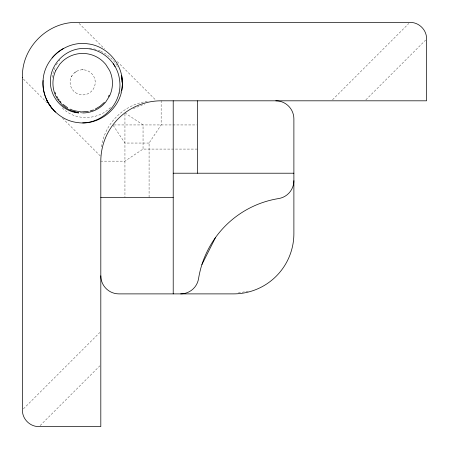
<?xml version="1.0" encoding="UTF-8"?>
<svg xmlns="http://www.w3.org/2000/svg" width="449" height="449" viewBox="0 0 449 449"><rect width="100%" height="100%" fill="white"/><g stroke="black" fill="none" stroke-linecap="round" stroke-linejoin="round"><path stroke-width="0.34" stroke-dasharray="2.25 1.68" d="M101.491 146.829L101.979 144.129M52.415 77.424L52.999 73.552L55.423 66.615M102.265 142.788C106.716 121.275 125.63 104.005 147.452 101.407M119.473 93.819L120.646 90.44M72.02 75.668L71.369 76.841M57.427 63.045L55.659 66.054M149.079 197.347L149.079 143.046L161.146 124.945L161.146 100.812M58.987 60.929L59.818 59.84M23.432 408.876L99.773 332.529M332.529 99.773L408.871 23.427M40.113 425.585L99.846 365.851M365.851 99.846L425.585 40.113M110.448 107.502C97.803 120.489 74.568 121.123 62.052 107.648M74.652 72.659L76.88 71.183M197.347 149.079L143.046 149.079L124.945 161.146L100.812 161.146M133.314 108.568L144.982 103.893M238.262 292.989L248.359 291.064M82.004 69.786L83.346 69.786M113.9 124.945L196.651 124.945M149.079 143.046L124.945 143.046L112.879 124.945M80.191 112.811L82.055 112.924M91.624 48.357L88.947 48.099M96.064 49.39L92.881 48.66M100.385 50.99L96.709 49.637M100.924 51.27C107.423 54.295 113.075 59.195 116.824 65.318M124.945 112.879L143.046 124.945L143.046 149.079M79.086 23.427L104.533 48.874M117.256 61.603L155.921 100.262M23.432 79.086L47.897 103.556M62.579 118.233L100.262 155.915M117.526 66.39L117.745 66.699M124.945 113.9L124.945 197.347M75.539 92.69A12.572 12.572 0 0 0 95.21 83.34A12.572 12.572 0 0 0 77.279 70.981A12.572 12.572 0 0 0 75.539 92.69"/><path stroke-width="0.67" d="M121.926 82.195L121.499 75.729M43.065 80.702C43.923 58.578 65.762 40.517 87.656 43.817C107.855 45.978 123.952 65.442 122.296 85.692C121.432 107.811 99.599 125.877 77.705 122.577C57.506 120.411 41.403 100.952 43.065 80.702C42.498 90.681 45.747 100.772 52.095 108.495M201.904 264.573L215.526 237.504M108.484 96.529L109.129 95.25M55.743 70.521L59.739 64.218L62.299 61.496A29.752 29.752 0 0 1 103.062 61.53L105.616 64.218L109.618 70.521A29.786 29.786 0 0 1 109.618 95.873L105.616 102.176L103.062 104.898A29.752 29.752 0 0 1 82.678 112.963M104.353 102.378L100.099 106.222L95.177 109.163M93.42 109.915L90.238 110.959M88.38 111.403L81.235 111.919L74.186 110.684M82.678 122.891C104.437 122.729 122.998 101.423 119.546 79.883C117.677 62.944 102.361 48.615 85.215 48.526C67.182 47.409 50.361 63.062 50.395 81.168C49.878 96.995 62.809 111.992 78.822 112.912L74.091 111.644M173.213 173.213L293.887 173.213M100.812 197.347L173.213 197.347M72.822 110.235L73.731 110.533M72.373 110.061L70.173 109.129M67.642 107.777L63.04 104.353M60.076 101.233L61.013 102.321M58.37 98.926L59.195 100.099M113.344 63.736L115.079 66.604M56.9 96.462L57.607 97.714M55.16 92.528L55.676 93.869M197.347 100.812L197.347 173.213M173.213 100.812L173.213 293.887M100.812 275.787A18.1 18.1 0 0 0 118.912 293.887L233.553 293.887A60.334 60.334 0 0 0 293.887 233.553L293.887 118.912A18.1 18.1 0 0 0 275.787 100.812M180.683 293.887A18.1 18.1 0 0 0 198.559 278.644A96.541 96.541 0 0 1 278.644 198.559A18.1 18.1 0 0 0 293.887 180.683M52.095 57.893A39.888 39.742 29.6 0 1 63.562 48.419M55.508 112.132A39.983 39.854 -45.9 0 1 46.763 100.099M121.668 75.758A39.854 39.708 -20.5 0 1 121.668 90.636M75.269 112.048A29.786 29.786 0 0 1 62.271 104.909L57.545 99.145L55.743 95.873A29.752 29.752 0 0 1 55.771 70.549M22.456 77.481L22.45 409.853C22.023 418.895 30.105 426.977 39.147 426.55L100.812 426.55L100.812 161.146A60.334 60.334 0 0 1 161.146 100.812L426.55 100.812L426.55 39.147C426.977 30.105 418.895 22.023 409.853 22.45L78.109 22.45C48.206 21.058 21.361 47.543 22.456 77.481"/></g></svg>
